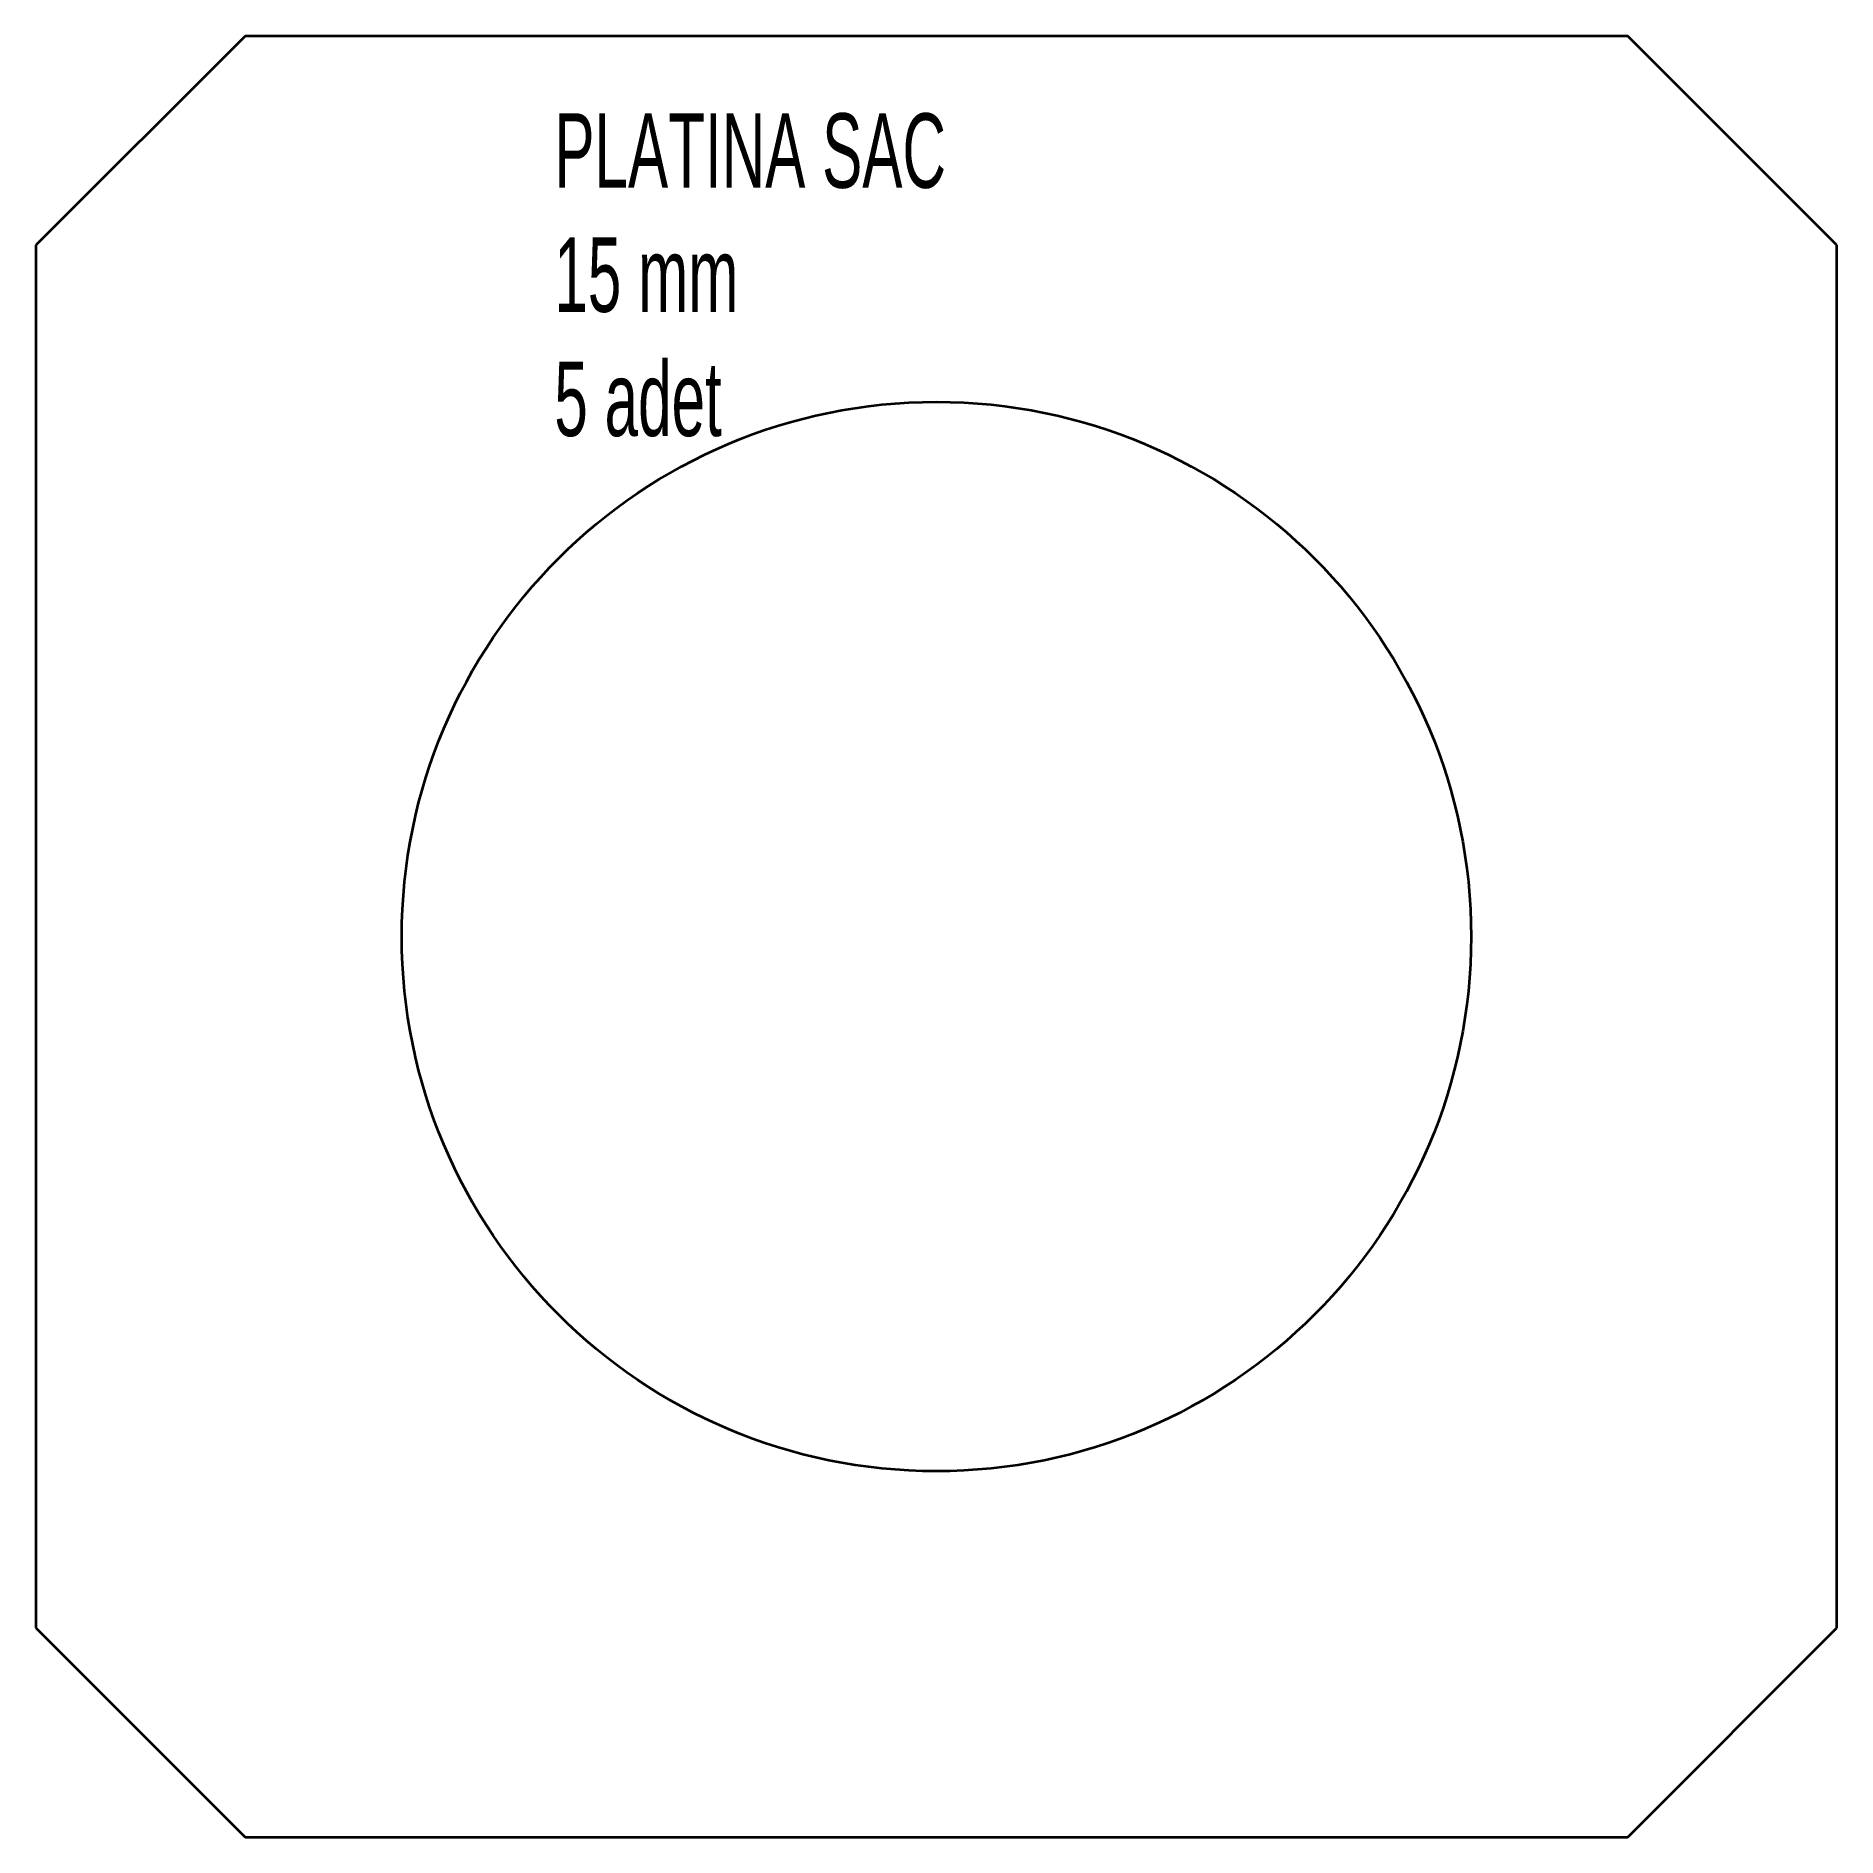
# Model space of a CAD drawing. Header units: millimetres. Extents: x 16 to 208, y 11 to 203.
import ezdxf

# ---------------------------------------------------------------- set-up
doc = ezdxf.new("R2010")
doc.units = ezdxf.units.MM
doc.styles.add('SLDTEXTSTYLE0', font='TXT', dxfattribs={"width": 0.605})

msp = doc.modelspace()

# ---------------------------------------------------------------- linework, layer by layer
at = {"color": 7, "linetype": 'Continuous', "lineweight": 35}
for p, q in [((38.52, 203.16), (16.23, 180.87)), ((185.94, 203.16), (38.52, 203.16)), ((208.23, 180.87), (185.94, 203.16)), ((16.23, 180.87), (16.23, 33.45)), ((208.23, 33.45), (208.23, 180.87)), ((16.23, 33.45), (38.52, 11.16)), ((185.94, 11.16), (208.23, 33.45)), ((38.52, 11.16), (185.94, 11.16))]:
    msp.add_line(p, q, dxfattribs=at)
msp.add_circle((112.23, 107.16), 57, dxfattribs=at)

# ---------------------------------------------------------------- texts
at = {"color": 7, "linetype": 'Continuous', "lineweight": 0, "insert": (71.49, 194.92), "char_height": 7.9375, "attachment_point": 1, "style": 'SLDTEXTSTYLE0'}
msp.add_mtext('PLATINA SAC^J15 mm^J5 adet', dxfattribs=at)

doc.saveas('drawing.dxf')
